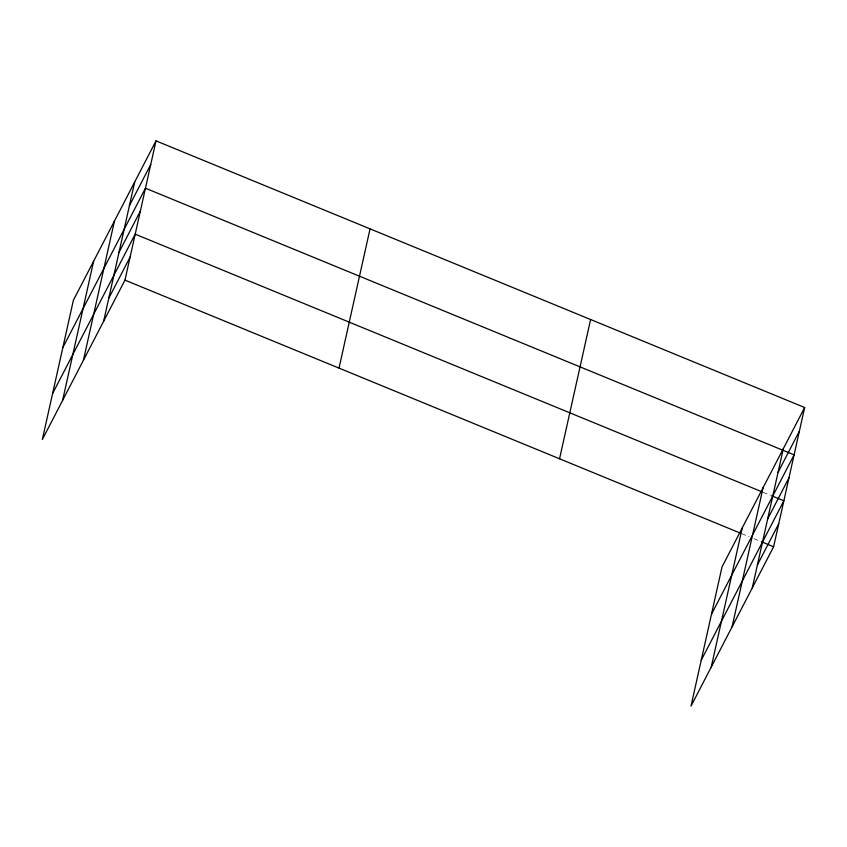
<?xml version="1.0" encoding="UTF-8"?>
<svg xmlns="http://www.w3.org/2000/svg" width="847" height="847" viewBox="0 0 847 847"><rect width="100%" height="100%" fill="white"/><g stroke="black" fill="none" stroke-linecap="round" stroke-linejoin="round"><path stroke-width="0.64" stroke-dasharray="4.24 3.18" d="M763.052 492.266L770.389 495.283M741.803 533.695L749.14 536.712M754.031 538.724L760.151 541.233"/><path stroke-width="1.27" d="M62.583 400.472L93.625 261.204M83.419 360.261L114.461 221.003M103.641 321.235L134.694 181.978M156.007 140.867L73.393 300.23L42.35 439.487L124.964 280.124L156.007 140.867L804.65 407.513L773.607 546.77L690.993 706.133L722.036 566.876L804.65 407.513M339.012 368.117L370.054 228.859M559.549 458.778L590.603 319.52M711.226 667.118L742.268 527.861M732.062 626.907L763.105 487.65M752.295 587.892L783.337 448.624M129.411 205.652L150.724 164.54M62.837 347.577L145.451 188.214L794.094 454.86L711.48 614.223M119.014 252.311L140.327 211.189M52.599 393.537L135.202 234.164L761.834 491.758M108.765 298.26L130.078 257.139M778.054 472.298L799.367 431.187M767.657 518.957L788.97 477.835M701.242 660.184L783.846 500.81L771.617 495.781M757.409 564.907L778.721 523.795M124.964 280.124L740.574 533.197M761.368 541.741L773.607 546.77"/></g></svg>
